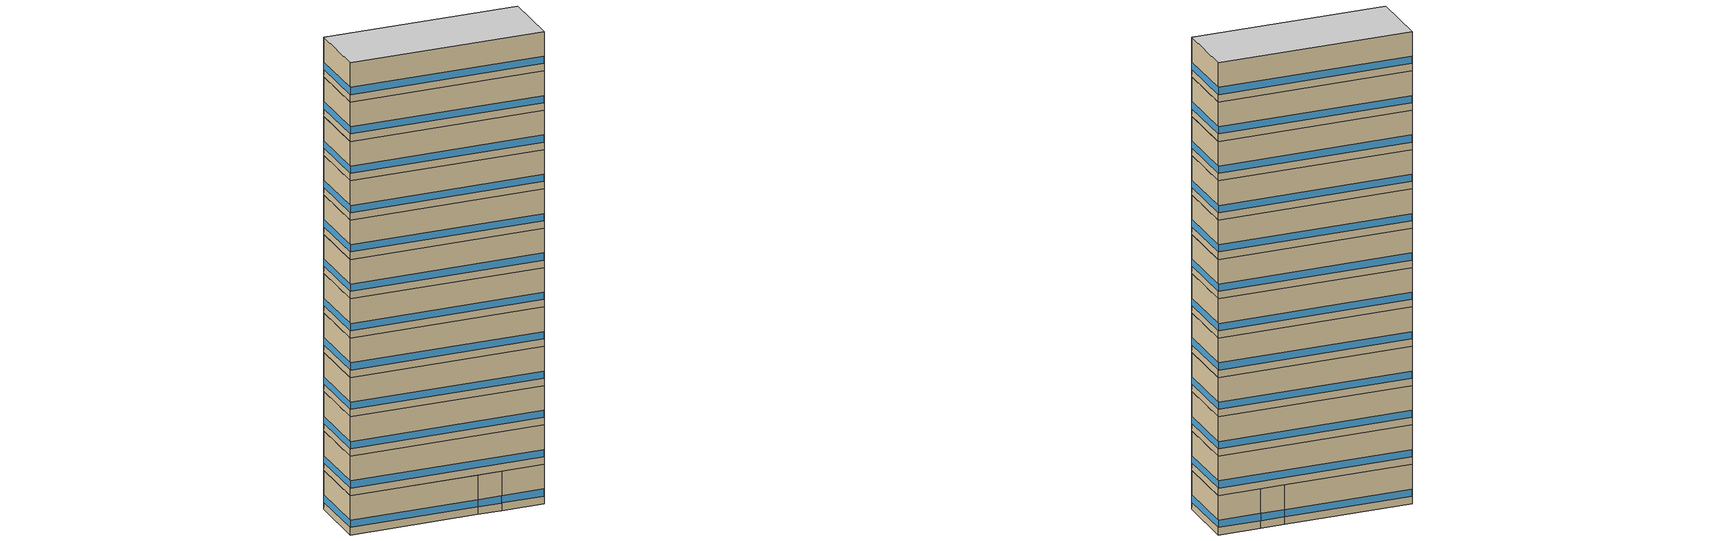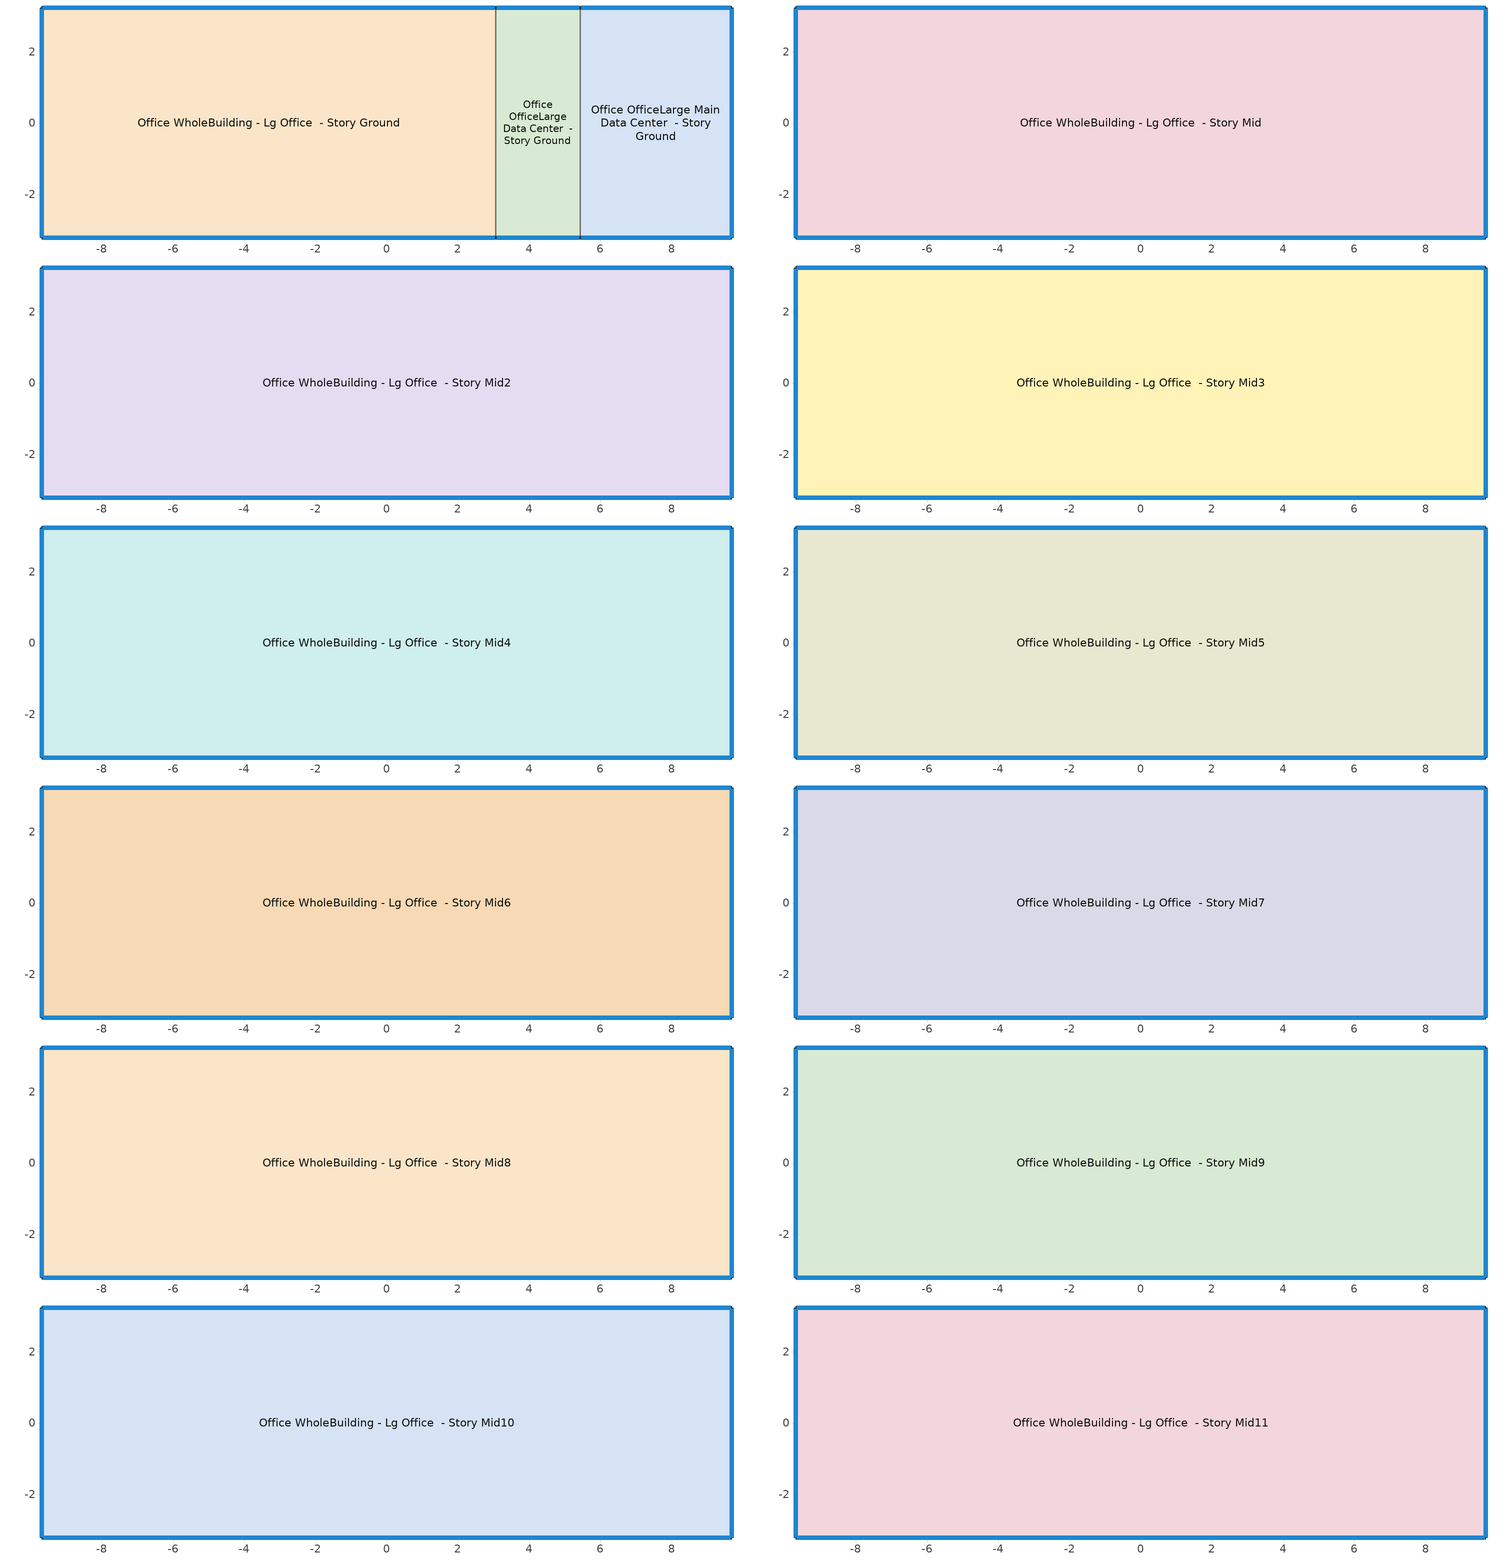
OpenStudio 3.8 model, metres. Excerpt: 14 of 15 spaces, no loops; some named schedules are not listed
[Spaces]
Office WholeBuilding - Lg Office  - Story Ground
 floor ground (Foundation F 093 Perim 3195 Area 823): -9.68,-3.23 -9.68,3.23 3.06,3.23 3.06,-3.23 z0
 wall outside: 3.06,3.23 -9.68,3.23 -9.68,-3.23 3.06,-3.23 z0:3.96
 wall to Office OfficeLarge Data Center  - Story Ground: 3.06,-3.23 3.06,3.23 z0:3.96
 window (Window U-0.91 SHGC 0.68): 3.04,3.23 -9.66,3.23 / -9.68,3.2 -9.68,-3.2 / -9.66,-3.23 3.04,-3.23 z0.76:1.48
 ceiling adiabatic (Typical Interior Ceiling): 3.06,-3.23 3.06,3.23 -9.68,3.23 -9.68,-3.23 z3.96
Office OfficeLarge Data Center  - Story Ground
 floor ground (Foundation F 093 Perim 473 Area 1528): 3.06,-3.23 3.06,3.23 5.43,3.23 5.43,-3.23 z0
 wall outside: 5.43,3.23 3.06,3.23 / 3.06,-3.23 5.43,-3.23 z0:3.96
 wall to Office OfficeLarge Main Data Center  - Story Ground: 5.43,-3.23 5.43,3.23 z0:3.96
 window (Window U-0.91 SHGC 0.68): 5.4,3.23 3.09,3.23 / 3.09,-3.23 5.4,-3.23 z0.76:1.49
 ceiling adiabatic (Typical Interior Ceiling): 5.43,-3.23 5.43,3.23 3.06,3.23 3.06,-3.23 z3.96
Office OfficeLarge Main Data Center  - Story Ground
 floor ground (Foundation F 093 Perim 1497 Area 2748): 5.43,-3.23 5.43,3.23 9.68,3.23 9.68,-3.23 z0
 wall outside: 5.43,-3.23 9.68,-3.23 9.68,3.23 5.43,3.23 z0:3.96
 window (Window U-0.91 SHGC 0.68): 9.66,3.23 5.45,3.23 / 5.45,-3.23 9.66,-3.23 / 9.68,-3.2 9.68,3.2 z0.76:1.48
 ceiling adiabatic (Typical Interior Ceiling): 9.68,-3.23 9.68,3.23 5.43,3.23 5.43,-3.23 z3.96
Office WholeBuilding - Lg Office  - Story Mid
 floor adiabatic (Typical Interior Floor): -9.68,-3.23 -9.68,3.23 9.68,3.23 9.68,-3.23 z3.96
 wall outside: -9.68,3.23 -9.68,-3.23 9.68,-3.23 9.68,3.23 -9.68,3.23 z3.96:7.92
 window (Window U-0.91 SHGC 0.68): -9.68,3.2 -9.68,-3.2 / 9.66,3.23 -9.66,3.23 / -9.66,-3.23 9.66,-3.23 / 9.68,-3.2 9.68,3.2 z4.72:5.44
 ceiling adiabatic (Typical Interior Ceiling): 9.68,-3.23 9.68,3.23 -9.68,3.23 -9.68,-3.23 z7.92
Office WholeBuilding - Lg Office  - Story Mid2
 floor adiabatic (Typical Interior Floor): -9.68,-3.23 -9.68,3.23 9.68,3.23 9.68,-3.23 z7.92
 wall outside: -9.68,3.23 -9.68,-3.23 9.68,-3.23 9.68,3.23 -9.68,3.23 z7.92:11.89
 window (Window U-0.91 SHGC 0.68): -9.68,3.2 -9.68,-3.2 / 9.68,-3.2 9.68,3.2 z8.69:9.41; 9.66,3.23 -9.66,3.23 / -9.66,-3.23 9.66,-3.23 z8.69:9.4
 ceiling adiabatic (Typical Interior Ceiling): 9.68,-3.23 9.68,3.23 -9.68,3.23 -9.68,-3.23 z11.89
Office WholeBuilding - Lg Office  - Story Mid3
 floor adiabatic (Typical Interior Floor): -9.68,-3.23 -9.68,3.23 9.68,3.23 9.68,-3.23 z11.89
 wall outside: -9.68,3.23 -9.68,-3.23 9.68,-3.23 9.68,3.23 -9.68,3.23 z11.89:15.85
 window (Window U-0.91 SHGC 0.68): -9.68,3.2 -9.68,-3.2 / 9.68,-3.2 9.68,3.2 z12.65:13.37; 9.66,3.23 -9.66,3.23 / -9.66,-3.23 9.66,-3.23 z12.65:13.36
 ceiling adiabatic (Typical Interior Ceiling): 9.68,-3.23 9.68,3.23 -9.68,3.23 -9.68,-3.23 z15.85
Office WholeBuilding - Lg Office  - Story Mid4
 floor adiabatic (Typical Interior Floor): -9.68,-3.23 -9.68,3.23 9.68,3.23 9.68,-3.23 z15.85
 wall outside: -9.68,3.23 -9.68,-3.23 9.68,-3.23 9.68,3.23 -9.68,3.23 z15.85:19.81
 window (Window U-0.91 SHGC 0.68): -9.68,3.2 -9.68,-3.2 / 9.66,3.23 -9.66,3.23 / -9.66,-3.23 9.66,-3.23 / 9.68,-3.2 9.68,3.2 z16.61:17.33
 ceiling adiabatic (Typical Interior Ceiling): 9.68,-3.23 9.68,3.23 -9.68,3.23 -9.68,-3.23 z19.81
Office WholeBuilding - Lg Office  - Story Mid5
 floor adiabatic (Typical Interior Floor): -9.68,-3.23 -9.68,3.23 9.68,3.23 9.68,-3.23 z19.81
 wall outside: -9.68,3.23 -9.68,-3.23 9.68,-3.23 9.68,3.23 -9.68,3.23 z19.81:23.77
 window (Window U-0.91 SHGC 0.68): -9.68,3.2 -9.68,-3.2 / 9.66,3.23 -9.66,3.23 / -9.66,-3.23 9.66,-3.23 / 9.68,-3.2 9.68,3.2 z20.57:21.29
 ceiling adiabatic (Typical Interior Ceiling): 9.68,-3.23 9.68,3.23 -9.68,3.23 -9.68,-3.23 z23.77
Office WholeBuilding - Lg Office  - Story Mid6
 floor adiabatic (Typical Interior Floor): -9.68,-3.23 -9.68,3.23 9.68,3.23 9.68,-3.23 z23.77
 wall outside: -9.68,3.23 -9.68,-3.23 9.68,-3.23 9.68,3.23 -9.68,3.23 z23.77:27.74
 window (Window U-0.91 SHGC 0.68): -9.68,3.2 -9.68,-3.2 / 9.68,-3.2 9.68,3.2 z24.54:25.26; 9.66,3.23 -9.66,3.23 / -9.66,-3.23 9.66,-3.23 z24.54:25.25
 ceiling adiabatic (Typical Interior Ceiling): 9.68,-3.23 9.68,3.23 -9.68,3.23 -9.68,-3.23 z27.74
Office WholeBuilding - Lg Office  - Story Mid7
 floor adiabatic (Typical Interior Floor): -9.68,-3.23 -9.68,3.23 9.68,3.23 9.68,-3.23 z27.74
 wall outside: -9.68,3.23 -9.68,-3.23 9.68,-3.23 9.68,3.23 -9.68,3.23 z27.74:31.7
 window (Window U-0.91 SHGC 0.68): -9.68,3.2 -9.68,-3.2 / 9.68,-3.2 9.68,3.2 z28.5:29.22; 9.66,3.23 -9.66,3.23 / -9.66,-3.23 9.66,-3.23 z28.5:29.21
 ceiling adiabatic (Typical Interior Ceiling): 9.68,-3.23 9.68,3.23 -9.68,3.23 -9.68,-3.23 z31.7
Office WholeBuilding - Lg Office  - Story Mid8
 floor adiabatic (Typical Interior Floor): -9.68,-3.23 -9.68,3.23 9.68,3.23 9.68,-3.23 z31.7
 wall outside: -9.68,3.23 -9.68,-3.23 9.68,-3.23 9.68,3.23 -9.68,3.23 z31.7:35.66
 window (Window U-0.91 SHGC 0.68): -9.68,3.2 -9.68,-3.2 / 9.66,3.23 -9.66,3.23 / -9.66,-3.23 9.66,-3.23 / 9.68,-3.2 9.68,3.2 z32.46:33.18
 ceiling adiabatic (Typical Interior Ceiling): 9.68,-3.23 9.68,3.23 -9.68,3.23 -9.68,-3.23 z35.66
Office WholeBuilding - Lg Office  - Story Mid9
 floor adiabatic (Typical Interior Floor): -9.68,-3.23 -9.68,3.23 9.68,3.23 9.68,-3.23 z35.66
 wall outside: -9.68,3.23 -9.68,-3.23 9.68,-3.23 9.68,3.23 -9.68,3.23 z35.66:39.62
 window (Window U-0.91 SHGC 0.68): -9.68,3.2 -9.68,-3.2 / 9.66,3.23 -9.66,3.23 / -9.66,-3.23 9.66,-3.23 / 9.68,-3.2 9.68,3.2 z36.42:37.14
 ceiling adiabatic (Typical Interior Ceiling): 9.68,-3.23 9.68,3.23 -9.68,3.23 -9.68,-3.23 z39.62
Office WholeBuilding - Lg Office  - Story Mid10
 floor adiabatic (Typical Interior Floor): -9.68,-3.23 -9.68,3.23 9.68,3.23 9.68,-3.23 z39.62
 wall outside: -9.68,3.23 -9.68,-3.23 9.68,-3.23 9.68,3.23 -9.68,3.23 z39.62:43.59
 window (Window U-0.91 SHGC 0.68): -9.68,3.2 -9.68,-3.2 / 9.66,3.23 -9.66,3.23 / -9.66,-3.23 9.66,-3.23 / 9.68,-3.2 9.68,3.2 z40.39:41.1
 ceiling adiabatic (Typical Interior Ceiling): 9.68,-3.23 9.68,3.23 -9.68,3.23 -9.68,-3.23 z43.59
Office WholeBuilding - Lg Office  - Story Mid11
 floor adiabatic (Typical Interior Floor): -9.68,-3.23 -9.68,3.23 9.68,3.23 9.68,-3.23 z43.59
 wall outside: -9.68,3.23 -9.68,-3.23 9.68,-3.23 9.68,3.23 -9.68,3.23 z43.59:47.55
 window (Window U-0.91 SHGC 0.68): -9.68,3.2 -9.68,-3.2 / 9.68,-3.2 9.68,3.2 z44.35:45.07; 9.66,3.23 -9.66,3.23 / -9.66,-3.23 9.66,-3.23 z44.35:45.06
 ceiling adiabatic (Typical Interior Ceiling): 9.68,-3.23 9.68,3.23 -9.68,3.23 -9.68,-3.23 z47.55
[Site]
Seward_AK_USA: Latitude {deg}=60.13; Longitude {deg}=-149.42; Time Zone {hr}=-9; Elevation {m}=7; Terrain=City
[Site:WaterMainsTemperature]
Calculation Method=Correlation; Annual Average Outdoor Air Temperature {C}=5.00333; Maximum Difference In Monthly Average Outdoor Air Temperatures {deltaC}=15.74
[SizingPeriod:DesignDay] Barometric Pressure {Pa}=101241; Rain Indicator=No; Snow Indicator=No; Day of Month=21; Daylight Saving Time Indicator=No; Humidity Condition Type=Wetbulb; Dry-Bulb Temperature Range Modifier Type=DefaultMultipliers
Name | Maximum Dry-Bulb Temperature {C} | Daily Dry-Bulb Temperature Range {deltaC} | Wind Speed {m/s} | Wind Direction {deg} | Month | Day Type | Wetbulb or DewPoint at Maximum Dry-Bulb {C} | Solar Model Indicator | ASHRAE Clear Sky Optical Depth for Beam Irradiance | ASHRAE Clear Sky Optical Depth for Diffuse Irradiance | Sky Clearness
Seward Ann Clg .4% Condns DB=>MWB 1 | 21.2 | 5.5 | 5.2 | 310 | 7 | SummerDesignDay | 13.8 | ASHRAETau | 0.312 | 2.389
Seward Ann Clg .4% Condns WB=>MDB 1 | 19 | 5.5 | 5.2 | 310 | 7 | SummerDesignDay | 15.1 | ASHRAETau | 0.312 | 2.389
Seward Ann Htg 99.6% Condns DB 1 | -16.2 | 0 | 8.8 | 20 | 1 | WinterDesignDay | -16.2 | ASHRAEClearSky |  |  | 0
Seward August .4% Condns DB=>MCWB 1 | 22.8 | 6 | 5.2 | 310 | 8 | SummerDesignDay | 15.2 | ASHRAETau | 0.317 | 2.43
[ClimateZones]
Climate Zone Institution Name 1=ASHRAE; Climate Zone Document Name 1=ANSI/ASHRAE Standard 169; Climate Zone Document Year 1=2006; Climate Zone Value 1=ASHRAE 169-2013-8A
[Building]
ComStock DOE Ref 1980-2004|LargeOffice: North Axis {deg}=180; Default Construction Set=ComStock DOE Ref 1980-2004 - Office - ASHRAE 169-2013-8A; Default Schedule Set=Building Default Schedule Set; Standards Building Type=Office
[Site:GroundTemperature:FCfactorMethod]
January Ground Temperature {C}=-3.1; February Ground Temperature {C}=-17.7; March Ground Temperature {C}=-19.3; April Ground Temperature {C}=-17.6; May Ground Temperature {C}=-15.4; June Ground Temperature {C}=-10.3; July Ground Temperature {C}=0.7; August Ground Temperature {C}=10.6; September Ground Temperature {C}=16; October Ground Temperature {C}=16.9; November Ground Temperature {C}=14.2; December Ground Temperature {C}=6.7
[Construction:FfactorGroundFloor] F-Factor {W/m-K}=0.934597
Name | Area {m2} | PerimeterExposed {m}
Foundation F 093 Perim 473 Area 1528 | 15.2826 | 4.73396
Foundation F 093 Perim 3195 Area 823 | 82.3032 | 31.951
Foundation F 093 Perim 1497 Area 2748 | 27.4761 | 14.9676
[DefaultConstructionSet]
ComStock DOE Ref 1980-2004 - Office - ASHRAE 169-2013-8A: Default Exterior Surface Constructions=Default Surface Constructions 1; Default Interior Surface Constructions=Default Surface Constructions 2; Default Ground Contact Surface Constructions=Default Surface Constructions 3; Default Exterior SubSurface Constructions=Default Sub Surface Constructions 1; Default Interior SubSurface Constructions=Default Sub Surface Constructions 2; Interior Partition Construction=Typical Interior Partition
[DefaultSurfaceConstructions]
Name | Floor Construction | Wall Construction | Roof Ceiling Construction
Default Surface Constructions 1 | Typical Insulated Exterior Mass Floor | Typical Insulated Exterior Mass Wall R-21.28 | Typical IEAD Roof R-32.26
Default Surface Constructions 2 | Typical Interior Floor | Typical Interior Wall | Typical Interior Ceiling
Default Surface Constructions 3 | Typical Insulated Carpeted 6in Slab Floor | Typical Insulated Basement Mass Wall R-15.87
[Construction]
Typical Insulated Exterior Mass Floor: Typical Insulation R-18.89, 4 in. Normalweight Concrete Floor, Typical Carpet Pad
Typical Insulated Exterior Mass Wall R-21.28: 1IN Stucco, 8IN CONCRETE HW RefBldg, Typical Insulation R-18.89, 1/2IN Gypsum
Typical IEAD Roof R-32.26: Roof Membrane, Typical Insulation R-31.14, Metal Roof Surface
Typical Interior Floor: 100mm Normalweight concrete floor, CP02 CARPET PAD
Typical Interior Wall: G01 13mm gypsum board, G01 13mm gypsum board
Typical Interior Ceiling: CP02 CARPET PAD, 100mm Normalweight concrete floor
Typical Insulated Carpeted 6in Slab Floor: 6 in. Normalweight Concrete Floor, Typical Carpet Pad
Typical Insulated Basement Mass Wall R-15.87: Typical Insulation R-14.32, 8 in. Concrete Block Basement Wall
U 0.52 SHGC 0.615 Simple Glazing Window U-0.52 SHGC 0.49: U 0.52 SHGC 0.615 Simple Glazing U-0.52 SHGC 0.49
U 0.52 SHGC 0.615 Simple Glazing Window U-0.52 SHGC 0.49 1: U 0.52 SHGC 0.615 Simple Glazing U-0.52 SHGC 0.49 1
Typical Insulated Metal Door: F08 Metal surface, Typical Insulation
U 0.88 SHGC 0.16 Sgl Ref-A-L Clr 6mm: REF A CLEAR LO 6MM
Typical Overhead Door: Typical Insulation
Typical Interior Window: Clear 3mm
Typical Interior Door; Typical Interior Partition: G05 25mm wood
InteriorFurnishings 1: Std Wood 6inch 1
Window U-0.91 SHGC 0.68: Simple Glazing Single - No LowE - Clear - Wood
[Material:NoMass] Roughness=Smooth; Thermal Absorptance=0.9; Solar Absorptance=0.7
Name | Thermal Resistance {m2-K/W} | Visible Absorptance
Typical Insulation R-18.89 | 3.32639 | 0.7
Typical Carpet Pad; CP02 CARPET PAD | 0.21648 | 0.8
Typical Insulation R-31.14 | 5.48422 | 0.7
Typical Insulation R-14.32 | 2.5224 | 0.7
Typical Insulation | 0.0282222 | 0.7
[Material] Thermal Absorptance=0.9
Name | Roughness | Thickness {m} | Conductivity {W/m-K} | Density {kg/m3} | Specific Heat {J/kg-K} | Solar Absorptance | Visible Absorptance
4 in. Normalweight Concrete Floor | MediumRough | 0.1016 | 2.31 | 2322 | 832 | 0.7 | 0.7
1IN Stucco | Smooth | 0.0253 | 0.6918 | 1858 | 837 | 0.7 | 0.92
8IN CONCRETE HW RefBldg | Rough | 0.2032 | 1.311 | 2240 | 836.8 | 0.7 | 0.7
1/2IN Gypsum | Smooth | 0.0127 | 0.16 | 784.9 | 830 | 0.4 | 0.4
Roof Membrane | VeryRough | 0.0095 | 0.16 | 1121.29 | 1460 | 0.7 | 0.7
Metal Roof Surface; F08 Metal surface | Smooth | 0.0008 | 45.28 | 7824 | 500 | 0.7 | 0.7
100mm Normalweight concrete floor | MediumRough | 0.1016 | 2.31045 | 2322 | 832.557 | 0.7 | 0.7
G01 13mm gypsum board | Smooth | 0.0127 | 0.160031 | 800.001 | 1090.73 | 0.7 | 0.5
6 in. Normalweight Concrete Floor | MediumRough | 0.1524 | 2.31 | 2322 | 832 | 0.7 | 0.7
8 in. Concrete Block Basement Wall | MediumRough | 0.2032 | 1.326 | 1842 | 912 | 0.7 | 0.7
G05 25mm wood | MediumSmooth | 0.0254 | 0.15 | 608 | 1630 | 0.5 | 0.5
Std Wood 6inch 1 | MediumSmooth | 0.15 | 0.12 | 540 | 1210 | 0.7 | 0.7
[DefaultSubSurfaceConstructions]
Name | Fixed Window Construction | Operable Window Construction | Door Construction | Glass Door Construction | Overhead Door Construction | Tubular Daylight Dome Construction | Tubular Daylight Diffuser Construction
Default Sub Surface Constructions 1 | U 0.52 SHGC 0.615 Simple Glazing Window U-0.52 SHGC 0.49 | U 0.52 SHGC 0.615 Simple Glazing Window U-0.52 SHGC 0.49 1 | Typical Insulated Metal Door | U 0.88 SHGC 0.16 Sgl Ref-A-L Clr 6mm | Typical Overhead Door | Typical Interior Window | Typical Interior Window
Default Sub Surface Constructions 2 | Typical Interior Window | Typical Interior Window | Typical Interior Door
[WindowMaterial:SimpleGlazingSystem]
Name | U-Factor {W/m2-K} | Solar Heat Gain Coefficient | Visible Transmittance
U 0.52 SHGC 0.615 Simple Glazing U-0.52 SHGC 0.49; U 0.52 SHGC 0.615 Simple Glazing U-0.52 SHGC 0.49 1 | 2.9527 | 0.49 | 0.41
Simple Glazing Single - No LowE - Clear - Wood | 5.16722 | 0.683 | 0.723
[WindowMaterial:Glazing] Optical Data Type=SpectralAverage; Infrared Transmittance at Normal Incidence=0; Front Side Infrared Hemispherical Emissivity=0.84; Conductivity {W/m-K}=0.9; Dirt Correction Factor for Solar and Visible Transmittance=1; Solar Diffusing=No
Name | Thickness {m} | Solar Transmittance at Normal Incidence | Front Side Solar Reflectance at Normal Incidence | Back Side Solar Reflectance at Normal Incidence | Visible Transmittance at Normal Incidence | Front Side Visible Reflectance at Normal Incidence | Back Side Visible Reflectance at Normal Incidence | Back Side Infrared Hemispherical Emissivity
REF A CLEAR LO 6MM | 0.006 | 0.066 | 0.341 | 0.493 | 0.08 | 0.41 | 0.37 | 0.4
Clear 3mm | 0.003 | 0.837 | 0.075 | 0.075 | 0.898 | 0.081 | 0.081 | 0.84
[SpaceType] Standards Building Type=Office
Name | Default Schedule Set | Design Specification Outdoor Air Object | Standards Space Type
Office OfficeLarge Data Center - ComStock DOE Ref 1980-2004 | Office OfficeLarge Data Center Schedule Set | Office OfficeLarge Data Center Ventilation | OfficeLarge Data Center
Office OfficeLarge Main Data Center - ComStock DOE Ref 1980-2004 | Office OfficeLarge Main Data Center Schedule Set | Office OfficeLarge Main Data Center Ventilation | OfficeLarge Main Data Center
Office WholeBuilding - Lg Office - ComStock DOE Ref 1980-2004 | Office WholeBuilding - Lg Office Schedule Set | Office WholeBuilding - Lg Office Ventilation | WholeBuilding - Lg Office
[BuildingStory] Nominal Floor to Floor Height {m}=3.9624
Name | Nominal Z Coordinate {m}
Story Ground | 0
Story Mid | 3.9624
Story Mid2 | 7.9248
Story Mid3 | 11.8872
Story Mid4 | 15.8496
Story Mid5 | 19.812
Story Mid6 | 23.7744
Story Mid7 | 27.7368
Story Mid8 | 31.6992
Story Mid9 | 35.6616
Story Mid10 | 39.624
Story Mid11 | 43.5864
[Space]
Name | Space Type | Building Story | Thermal Zone
Office WholeBuilding - Lg Office  - Story Ground | Office WholeBuilding - Lg Office - ComStock DOE Ref 1980-2004 | Story Ground | Zone Office WholeBuilding - Lg Office  - Story Ground
Office OfficeLarge Data Center  - Story Ground | Office OfficeLarge Data Center - ComStock DOE Ref 1980-2004 | Story Ground | Zone Office OfficeLarge Data Center  - Story Ground
Office OfficeLarge Main Data Center  - Story Ground | Office OfficeLarge Main Data Center - ComStock DOE Ref 1980-2004 | Story Ground | Zone Office OfficeLarge Main Data Center  - Story Ground
Office WholeBuilding - Lg Office  - Story Mid | Office WholeBuilding - Lg Office - ComStock DOE Ref 1980-2004 | Story Mid | Zone Office WholeBuilding - Lg Office  - Story Mid
Office WholeBuilding - Lg Office  - Story Mid2 | Office WholeBuilding - Lg Office - ComStock DOE Ref 1980-2004 | Story Mid2 | Zone Office WholeBuilding - Lg Office  - Story Mid2
Office WholeBuilding - Lg Office  - Story Mid3 | Office WholeBuilding - Lg Office - ComStock DOE Ref 1980-2004 | Story Mid3 | Zone Office WholeBuilding - Lg Office  - Story Mid3
Office WholeBuilding - Lg Office  - Story Mid4 | Office WholeBuilding - Lg Office - ComStock DOE Ref 1980-2004 | Story Mid4 | Zone Office WholeBuilding - Lg Office  - Story Mid4
Office WholeBuilding - Lg Office  - Story Mid5 | Office WholeBuilding - Lg Office - ComStock DOE Ref 1980-2004 | Story Mid5 | Zone Office WholeBuilding - Lg Office  - Story Mid5
Office WholeBuilding - Lg Office  - Story Mid6 | Office WholeBuilding - Lg Office - ComStock DOE Ref 1980-2004 | Story Mid6 | Zone Office WholeBuilding - Lg Office  - Story Mid6
Office WholeBuilding - Lg Office  - Story Mid7 | Office WholeBuilding - Lg Office - ComStock DOE Ref 1980-2004 | Story Mid7 | Zone Office WholeBuilding - Lg Office  - Story Mid7
Office WholeBuilding - Lg Office  - Story Mid8 | Office WholeBuilding - Lg Office - ComStock DOE Ref 1980-2004 | Story Mid8 | Zone Office WholeBuilding - Lg Office  - Story Mid8
Office WholeBuilding - Lg Office  - Story Mid9 | Office WholeBuilding - Lg Office - ComStock DOE Ref 1980-2004 | Story Mid9 | Zone Office WholeBuilding - Lg Office  - Story Mid9
Office WholeBuilding - Lg Office  - Story Mid10 | Office WholeBuilding - Lg Office - ComStock DOE Ref 1980-2004 | Story Mid10 | Zone Office WholeBuilding - Lg Office  - Story Mid10
Office WholeBuilding - Lg Office  - Story Mid11 | Office WholeBuilding - Lg Office - ComStock DOE Ref 1980-2004 | Story Mid11 | Zone Office WholeBuilding - Lg Office  - Story Mid11
[ThermalZone] Multiplier=1; Use Ideal Air Loads=No
Name | Thermostat
Zone Office WholeBuilding - Lg Office  - Story Ground | Office WholeBuilding - Lg Office - ComStock DOE Ref 1980-2004 Thermostat
Zone Office OfficeLarge Data Center  - Story Ground | Office OfficeLarge Data Center - ComStock DOE Ref 1980-2004 Thermostat
Zone Office OfficeLarge Main Data Center  - Story Ground | Office OfficeLarge Main Data Center - ComStock DOE Ref 1980-2004 Thermostat
Zone Office WholeBuilding - Lg Office  - Story Mid | Office WholeBuilding - Lg Office - ComStock DOE Ref 1980-2004 Thermostat 1
Zone Office WholeBuilding - Lg Office  - Story Mid2 | Office WholeBuilding - Lg Office - ComStock DOE Ref 1980-2004 Thermostat 4
Zone Office WholeBuilding - Lg Office  - Story Mid3 | Office WholeBuilding - Lg Office - ComStock DOE Ref 1980-2004 Thermostat 5
Zone Office WholeBuilding - Lg Office  - Story Mid4 | Office WholeBuilding - Lg Office - ComStock DOE Ref 1980-2004 Thermostat 6
Zone Office WholeBuilding - Lg Office  - Story Mid5 | Office WholeBuilding - Lg Office - ComStock DOE Ref 1980-2004 Thermostat 7
Zone Office WholeBuilding - Lg Office  - Story Mid6 | Office WholeBuilding - Lg Office - ComStock DOE Ref 1980-2004 Thermostat 8
Zone Office WholeBuilding - Lg Office  - Story Mid7 | Office WholeBuilding - Lg Office - ComStock DOE Ref 1980-2004 Thermostat 9
Zone Office WholeBuilding - Lg Office  - Story Mid8 | Office WholeBuilding - Lg Office - ComStock DOE Ref 1980-2004 Thermostat 10
Zone Office WholeBuilding - Lg Office  - Story Mid9 | Office WholeBuilding - Lg Office - ComStock DOE Ref 1980-2004 Thermostat 11
Zone Office WholeBuilding - Lg Office  - Story Mid10 | Office WholeBuilding - Lg Office - ComStock DOE Ref 1980-2004 Thermostat 2
Zone Office WholeBuilding - Lg Office  - Story Mid11 | Office WholeBuilding - Lg Office - ComStock DOE Ref 1980-2004 Thermostat 3
[Lights:Definition] Design Level Calculation Method=Watts/Area; Fraction Visible=0.2; Return Air Fraction=0
Name | Watts per Space Floor Area {W/m2} | Fraction Radiant
Office WholeBuilding - Lg Office - ComStock DOE Ref 1980-2004 General Lights Definition | 4.61388 | 0.365
Office WholeBuilding - Lg Office - ComStock DOE Ref 1980-2004 Wall Wash Lights Definition | 1.07152 | 0.165
Office OfficeLarge Main Data Center - ComStock DOE Ref 1980-2004 General Lights Definition; Office OfficeLarge Data Center - ComStock DOE Ref 1980-2004 General Lights Definition | 4.6155 | 0.365
[ElectricEquipment:Definition] Fraction Latent=0
Name | Design Level Calculation Method | Watts per Space Floor Area {W/m2} | Fraction Radiant | Fraction Lost | Design Level {W}
Office OfficeLarge Data Center Elec Equip Definition | Watts/Area | 215.278 | 0.5 | 0
Office OfficeLarge Main Data Center Elec Equip Definition | Watts/Area | 484.376 | 0.5 | 0
Office WholeBuilding - Lg Office Elec Equip Definition | Watts/Area | 8.07293 | 0.5 | 0
Elevator Lift Motor | EquipmentLevel |  | 0 | 1 | 18537
[ElectricEquipment]
Name | Electric Equipment Definition | Space or SpaceType | Schedule | Multiplier
Office OfficeLarge Data Center Elec Equip | Office OfficeLarge Data Center Elec Equip Definition | Office OfficeLarge Data Center - ComStock DOE Ref 1980-2004 | OfficeLarge ALWAYS_ON BPR Adjusted
Office OfficeLarge Main Data Center Elec Equip | Office OfficeLarge Main Data Center Elec Equip Definition | Office OfficeLarge Main Data Center - ComStock DOE Ref 1980-2004 | OfficeLarge ALWAYS_ON BPR Adjusted
Office WholeBuilding - Lg Office Elec Equip | Office WholeBuilding - Lg Office Elec Equip Definition | Office WholeBuilding - Lg Office - ComStock DOE Ref 1980-2004 | Office BLDG_EQUIP_EndUseData BPR Adjusted
2 Elevator Lift Motors | Elevator Lift Motor | Office WholeBuilding - Lg Office  - Story Ground | Elevator Schedule 1 | 2
[DesignSpecification:OutdoorAir]
Name | Outdoor Air Flow per Person {m3/s-person} | Outdoor Air Flow per Floor Area {m3/s-m2} | Outdoor Air Flow Air Changes per Hour {1/hr} | Outdoor Air Method
Office OfficeLarge Data Center Ventilation; Office OfficeLarge Main Data Center Ventilation | 0 | 0 | 0
Office WholeBuilding - Lg Office Ventilation | 0.00943895 |  |  | Sum
[DefaultScheduleSet]
Office OfficeLarge Data Center Schedule Set; Office OfficeLarge Main Data Center Schedule Set: Lighting Schedule=OfficeLarge BLDG_LIGHT_SCH; Electric Equipment Schedule=OfficeLarge ALWAYS_ON
Office WholeBuilding - Lg Office Schedule Set: Lighting Schedule=Office BLDG_LIGHT_EndUseData; Electric Equipment Schedule=Office BLDG_EQUIP_EndUseData; Number of People Schedule=Large Office Bldg Occ; People Activity Level Schedule=Large Office Activity; Infiltration Schedule=Large Office Infil Quarter On
Building Default Schedule Set: Hours of Operation Schedule=Building Hours of Operation NonResidential
[People:Definition]
Office WholeBuilding - Lg Office People Definition: Number of People Calculation Method=People/Area; People per Space Floor Area {person/m2}=0.0538196; Fraction Radiant=0.3
[People]
Office WholeBuilding - Lg Office People: People Definition=Office WholeBuilding - Lg Office People Definition; Space or SpaceType=Office WholeBuilding - Lg Office - ComStock DOE Ref 1980-2004; Work Efficiency Schedule=Work Efficiency Schedule; Clothing Insulation Schedule=Clothing Schedule; Air Velocity Schedule=Air Velocity Schedule; Multiplier=1
[Exterior:Lights:Definition]
Name | Design Level {W}
Parking Areas and Drives Def (W/ft^2) | 0.0414577
Building Facades Def (W/ft^2) | 0.2
Main Entries Def (W/ft) | 30
Other Doors Def (W/ft) | 20
[Exterior:Lights] Schedule=Always On Discrete; Control Option=AstronomicalClock
Name | Exterior Lights Definition | Multiplier
Parking Areas and Drives | Parking Areas and Drives Def (W/ft^2) | 28350
Building Facades | Building Facades Def (W/ft^2) | 2203.03
Main Entries | Main Entries Def (W/ft) | 8
Other Doors | Other Doors Def (W/ft) | 1.07692
[ThermostatSetpoint:DualSetpoint]
Name | Heating Setpoint Temperature Schedule | Cooling Setpoint Temperature Schedule
Office OfficeLarge Data Center - ComStock DOE Ref 1980-2004 Thermostat; Office OfficeLarge Main Data Center - ComStock DOE Ref 1980-2004 Thermostat | OfficeLarge HTGSETP_DC_SCH | OfficeLarge CLGSETP_DC_SCH
Office WholeBuilding - Lg Office - ComStock DOE Ref 1980-2004 Thermostat; Office WholeBuilding - Lg Office - ComStock DOE Ref 1980-2004 Thermostat 1; Office WholeBuilding - Lg Office - ComStock DOE Ref 1980-2004 Thermostat 2; Office WholeBuilding - Lg Office - ComStock DOE Ref 1980-2004 Thermostat 3; Office WholeBuilding - Lg Office - ComStock DOE Ref 1980-2004 Thermostat 4; Office WholeBuilding - Lg Office - ComStock DOE Ref 1980-2004 Thermostat 5; Office WholeBuilding - Lg Office - ComStock DOE Ref 1980-2004 Thermostat 6; Office WholeBuilding - Lg Office - ComStock DOE Ref 1980-2004 Thermostat 7; Office WholeBuilding - Lg Office - ComStock DOE Ref 1980-2004 Thermostat 8; Office WholeBuilding - Lg Office - ComStock DOE Ref 1980-2004 Thermostat 9; Office WholeBuilding - Lg Office - ComStock DOE Ref 1980-2004 Thermostat 10; Office WholeBuilding - Lg Office - ComStock DOE Ref 1980-2004 Thermostat 11 | Large Office HtgSetp | Large Office ClgSetp
[InternalMass:Definition]
Internal Mass Definition 2: Construction=InteriorFurnishings 1; Design Level Calculation Method=SurfaceArea/Area; Surface Area per Space Floor Area=2
[InternalMass] Internal Mass Definition=Internal Mass Definition 2; Multiplier=1
Name | Space or SpaceType
Office WholeBuilding - Lg Office  - Story Mid11 Mass | Office WholeBuilding - Lg Office  - Story Mid11
Office WholeBuilding - Lg Office  - Story Mid8 Mass | Office WholeBuilding - Lg Office  - Story Mid8
Office OfficeLarge Data Center  - Story Ground Mass | Office OfficeLarge Data Center  - Story Ground
Office WholeBuilding - Lg Office  - Story Ground Mass | Office WholeBuilding - Lg Office  - Story Ground
Office WholeBuilding - Lg Office  - Story Mid2 Mass | Office WholeBuilding - Lg Office  - Story Mid2
Office WholeBuilding - Lg Office  - Story Mid10 Mass | Office WholeBuilding - Lg Office  - Story Mid10
Office OfficeLarge Main Data Center  - Story Ground Mass | Office OfficeLarge Main Data Center  - Story Ground
Office WholeBuilding - Lg Office  - Story Mid Mass | Office WholeBuilding - Lg Office  - Story Mid
Office WholeBuilding - Lg Office  - Story Mid9 Mass | Office WholeBuilding - Lg Office  - Story Mid9
Office WholeBuilding - Lg Office  - Story Mid3 Mass | Office WholeBuilding - Lg Office  - Story Mid3
Office WholeBuilding - Lg Office  - Story Mid4 Mass | Office WholeBuilding - Lg Office  - Story Mid4
Office WholeBuilding - Lg Office  - Story Mid5 Mass | Office WholeBuilding - Lg Office  - Story Mid5
Office WholeBuilding - Lg Office  - Story Mid6 Mass | Office WholeBuilding - Lg Office  - Story Mid6
Office WholeBuilding - Lg Office  - Story Mid7 Mass | Office WholeBuilding - Lg Office  - Story Mid7
[Lights] Fraction Replaceable=1
Name | Lights Definition | Space or SpaceType | Schedule
Office WholeBuilding - Lg Office - ComStock DOE Ref 1980-2004 General Lighting | Office WholeBuilding - Lg Office - ComStock DOE Ref 1980-2004 General Lights Definition | Office WholeBuilding - Lg Office - ComStock DOE Ref 1980-2004 | Office BLDG_LIGHT_EndUseData BPR Adjusted
Office WholeBuilding - Lg Office - ComStock DOE Ref 1980-2004 Wall Wash Lighting | Office WholeBuilding - Lg Office - ComStock DOE Ref 1980-2004 Wall Wash Lights Definition | Office WholeBuilding - Lg Office - ComStock DOE Ref 1980-2004 | Office BLDG_LIGHT_EndUseData BPR Adjusted
Office OfficeLarge Main Data Center - ComStock DOE Ref 1980-2004 General Lighting | Office OfficeLarge Main Data Center - ComStock DOE Ref 1980-2004 General Lights Definition | Office OfficeLarge Main Data Center - ComStock DOE Ref 1980-2004 | OfficeLarge BLDG_LIGHT_SCH BPR Adjusted
Office OfficeLarge Data Center - ComStock DOE Ref 1980-2004 General Lighting | Office OfficeLarge Data Center - ComStock DOE Ref 1980-2004 General Lights Definition | Office OfficeLarge Data Center - ComStock DOE Ref 1980-2004 | OfficeLarge BLDG_LIGHT_SCH BPR Adjusted
[SpaceInfiltration:DesignFlowRate] Design Flow Rate Calculation Method=Flow/ExteriorArea; Flow per Exterior Surface Area {m3/s-m2}=0.00103321; Velocity Term Coefficient=0
Name | Space or SpaceType | Schedule | Constant Term Coefficient | Temperature Term Coefficient | Velocity Squared Term Coefficient
Office WholeBuilding - Lg Office  - Story Mid11 HVAC On Infiltration | Office WholeBuilding - Lg Office  - Story Mid11 | Infiltration HVAC On Schedule | -0.0298 | 0.011 | 0.1311
Office WholeBuilding - Lg Office  - Story Mid11 HVAC Off Infiltration | Office WholeBuilding - Lg Office  - Story Mid11 | Infiltration HVAC Off Schedule | 0 | 0.0166 | 0.1046
Office WholeBuilding - Lg Office  - Story Mid8 HVAC On Infiltration | Office WholeBuilding - Lg Office  - Story Mid8 | Infiltration HVAC On Schedule | -0.0298 | 0.011 | 0.1311
Office WholeBuilding - Lg Office  - Story Mid8 HVAC Off Infiltration | Office WholeBuilding - Lg Office  - Story Mid8 | Infiltration HVAC Off Schedule | 0 | 0.0166 | 0.1046
Office OfficeLarge Data Center  - Story Ground HVAC On Infiltration | Office OfficeLarge Data Center  - Story Ground | Infiltration HVAC On Schedule | -0.0298 | 0.011 | 0.1311
Office OfficeLarge Data Center  - Story Ground HVAC Off Infiltration | Office OfficeLarge Data Center  - Story Ground | Infiltration HVAC Off Schedule | 0 | 0.0166 | 0.1046
Office WholeBuilding - Lg Office  - Story Ground HVAC On Infiltration | Office WholeBuilding - Lg Office  - Story Ground | Infiltration HVAC On Schedule | -0.0298 | 0.011 | 0.1311
Office WholeBuilding - Lg Office  - Story Ground HVAC Off Infiltration | Office WholeBuilding - Lg Office  - Story Ground | Infiltration HVAC Off Schedule | 0 | 0.0166 | 0.1046
Office WholeBuilding - Lg Office  - Story Mid2 HVAC On Infiltration | Office WholeBuilding - Lg Office  - Story Mid2 | Infiltration HVAC On Schedule | -0.0298 | 0.011 | 0.1311
Office WholeBuilding - Lg Office  - Story Mid2 HVAC Off Infiltration | Office WholeBuilding - Lg Office  - Story Mid2 | Infiltration HVAC Off Schedule | 0 | 0.0166 | 0.1046
Office WholeBuilding - Lg Office  - Story Mid10 HVAC On Infiltration | Office WholeBuilding - Lg Office  - Story Mid10 | Infiltration HVAC On Schedule | -0.0298 | 0.011 | 0.1311
Office WholeBuilding - Lg Office  - Story Mid10 HVAC Off Infiltration | Office WholeBuilding - Lg Office  - Story Mid10 | Infiltration HVAC Off Schedule | 0 | 0.0166 | 0.1046
Office OfficeLarge Main Data Center  - Story Ground HVAC On Infiltration | Office OfficeLarge Main Data Center  - Story Ground | Infiltration HVAC On Schedule | -0.0298 | 0.011 | 0.1311
Office OfficeLarge Main Data Center  - Story Ground HVAC Off Infiltration | Office OfficeLarge Main Data Center  - Story Ground | Infiltration HVAC Off Schedule | 0 | 0.0166 | 0.1046
Office WholeBuilding - Lg Office  - Story Mid HVAC On Infiltration | Office WholeBuilding - Lg Office  - Story Mid | Infiltration HVAC On Schedule | -0.0298 | 0.011 | 0.1311
Office WholeBuilding - Lg Office  - Story Mid HVAC Off Infiltration | Office WholeBuilding - Lg Office  - Story Mid | Infiltration HVAC Off Schedule | 0 | 0.0166 | 0.1046
Office WholeBuilding - Lg Office  - Story Mid9 HVAC On Infiltration | Office WholeBuilding - Lg Office  - Story Mid9 | Infiltration HVAC On Schedule | -0.0298 | 0.011 | 0.1311
Office WholeBuilding - Lg Office  - Story Mid9 HVAC Off Infiltration | Office WholeBuilding - Lg Office  - Story Mid9 | Infiltration HVAC Off Schedule | 0 | 0.0166 | 0.1046
Office WholeBuilding - Lg Office  - Story Mid3 HVAC On Infiltration | Office WholeBuilding - Lg Office  - Story Mid3 | Infiltration HVAC On Schedule | -0.0298 | 0.011 | 0.1311
Office WholeBuilding - Lg Office  - Story Mid3 HVAC Off Infiltration | Office WholeBuilding - Lg Office  - Story Mid3 | Infiltration HVAC Off Schedule | 0 | 0.0166 | 0.1046
Office WholeBuilding - Lg Office  - Story Mid4 HVAC On Infiltration | Office WholeBuilding - Lg Office  - Story Mid4 | Infiltration HVAC On Schedule | -0.0298 | 0.011 | 0.1311
Office WholeBuilding - Lg Office  - Story Mid4 HVAC Off Infiltration | Office WholeBuilding - Lg Office  - Story Mid4 | Infiltration HVAC Off Schedule | 0 | 0.0166 | 0.1046
Office WholeBuilding - Lg Office  - Story Mid5 HVAC On Infiltration | Office WholeBuilding - Lg Office  - Story Mid5 | Infiltration HVAC On Schedule | -0.0298 | 0.011 | 0.1311
Office WholeBuilding - Lg Office  - Story Mid5 HVAC Off Infiltration | Office WholeBuilding - Lg Office  - Story Mid5 | Infiltration HVAC Off Schedule | 0 | 0.0166 | 0.1046
Office WholeBuilding - Lg Office  - Story Mid6 HVAC On Infiltration | Office WholeBuilding - Lg Office  - Story Mid6 | Infiltration HVAC On Schedule | -0.0298 | 0.011 | 0.1311
Office WholeBuilding - Lg Office  - Story Mid6 HVAC Off Infiltration | Office WholeBuilding - Lg Office  - Story Mid6 | Infiltration HVAC Off Schedule | 0 | 0.0166 | 0.1046
Office WholeBuilding - Lg Office  - Story Mid7 HVAC On Infiltration | Office WholeBuilding - Lg Office  - Story Mid7 | Infiltration HVAC On Schedule | -0.0298 | 0.011 | 0.1311
Office WholeBuilding - Lg Office  - Story Mid7 HVAC Off Infiltration | Office WholeBuilding - Lg Office  - Story Mid7 | Infiltration HVAC Off Schedule | 0 | 0.0166 | 0.1046
[Schedule:Ruleset]
Name | Default Day Schedule | Summer Design Day Schedule | Winter Design Day Schedule
OfficeLarge BLDG_LIGHT_SCH | OfficeLarge BLDG_LIGHT_SCH Default | OfficeLarge BLDG_LIGHT_SCH Summer Design Day | OfficeLarge BLDG_LIGHT_SCH Winter Design Day
OfficeLarge ALWAYS_ON | OfficeLarge ALWAYS_ON Default | OfficeLarge ALWAYS_ON Summer Design Day | OfficeLarge ALWAYS_ON Winter Design Day
Clothing Schedule | Clothing Schedule Default Winter Clothes
Air Velocity Schedule | Air Velocity Schedule Default
Work Efficiency Schedule | Work Efficiency Schedule Default
Large Office Bldg Occ | Large Office Bldg Occ Default | Large Office Bldg Occ Summer Design Day | Large Office Bldg Occ Winter Design Day
Large Office Activity | Large Office Activity Default | Large Office Activity Summer Design Day | Large Office Activity Winter Design Day
Office BLDG_LIGHT_EndUseData | Office BLDG_LIGHT_EndUseData Default | Office BLDG_LIGHT_EndUseData Summer Design Day | Office BLDG_LIGHT_EndUseData Winter Design Day
Office BLDG_EQUIP_EndUseData | Office BLDG_EQUIP_EndUseData Default | Office BLDG_EQUIP_EndUseData Summer Design Day | Office BLDG_EQUIP_EndUseData Winter Design Day
Large Office Infil Quarter On | Large Office Infil Quarter On Default | Large Office Infil Quarter On Summer Design Day | Large Office Infil Quarter On Winter Design Day
Elevator Schedule 1 | 15 space(s) Occ Sch Default 1 | 15 space(s) Occ Sch Summer Design Day 1 | 15 space(s) Occ Sch Winter Design Day 1
OfficeLarge HTGSETP_DC_SCH | OfficeLarge HTGSETP_DC_SCH Default | OfficeLarge HTGSETP_DC_SCH Summer Design Day | OfficeLarge HTGSETP_DC_SCH Winter Design Day
OfficeLarge CLGSETP_DC_SCH | OfficeLarge CLGSETP_DC_SCH Default | OfficeLarge CLGSETP_DC_SCH Summer Design Day | OfficeLarge CLGSETP_DC_SCH Winter Design Day
Large Office HtgSetp | Large Office HtgSetp Default | Schedule Day 7 | Schedule Day 8
Large Office ClgSetp | Large Office ClgSetp Default | Schedule Day 4 | Schedule Day 5
Building Hours of Operation NonResidential | Building Hours of Operation NonResidential Default | Building Hours of Operation NonResidential Summer Design Day | Building Hours of Operation NonResidential Winter Design Day
Office BLDG_LIGHT_EndUseData BPR Adjusted | Office BLDG_LIGHT_EndUseData Default 1 | Office BLDG_LIGHT_EndUseData Summer Design Day 1 | Office BLDG_LIGHT_EndUseData Winter Design Day 1
OfficeLarge BLDG_LIGHT_SCH BPR Adjusted | OfficeLarge BLDG_LIGHT_SCH Default 1 | OfficeLarge BLDG_LIGHT_SCH Summer Design Day 1 | OfficeLarge BLDG_LIGHT_SCH Winter Design Day 1
Office BLDG_EQUIP_EndUseData BPR Adjusted | Office BLDG_EQUIP_EndUseData Default 1 | Office BLDG_EQUIP_EndUseData Summer Design Day 1 | Office BLDG_EQUIP_EndUseData Winter Design Day 1
OfficeLarge ALWAYS_ON BPR Adjusted | OfficeLarge ALWAYS_ON Default 1 | OfficeLarge ALWAYS_ON Summer Design Day 1 | OfficeLarge ALWAYS_ON Winter Design Day 1
[Schedule:Day]
15 space(s) Occ Sch Default 1: Average, 4, 0, 0, 4, 15, 0.00116793, 4, 30, 0.00233587, 4, 45, 0.0035038, 5, 0, 0.00467173, 5, 15, 0.00583966, 5, 30, 0.0070076, 5, 45, 0.00817553, 6, 0, 0.00934346, 6, 30, 0.00934346, 6, 45, 0.0245266, 7, 0, 0.0397097, 7, 15, 0.0548928, 7, 30, 0.070076, 7, 45, 0.052557, 8, 0, 0.035038, 8, 15, 0.017519, 8, 30, 0, 10, 0, 0, 10, 15, 0.0140152, 10, 30, 0.0280304, 10, 45, 0.0420456, 11, 0, 0.0367899, 11, 15, 0.0315342, 11, 30, 0.0262785, 11, 45, 0.0210228, 12, 0, 0.0157671, 12, 15, 0.0105114, 12, 30, 0.0052557, 12, 45, 0, 14, 15, 0, 14, 30, 0.0066739, 14, 45, 0.0133478, 15, 0, 0.0200217, 15, 7, 0.0233587, 15, 22, 0.0200217, 15, 37, 0.012013, 15, 52, 0.00400434, 16, 0, 0, 16, 15, 0.0070076, 16, 30, 0.0140152, 16, 45, 0.0210228, 17, 0, 0.0280304, 17, 15, 0.0210228, 17, 30, 0.0140152, 17, 45, 0.0070076, 18, 0, 0, 18, 15, 0.00116793, 18, 30, 0.00233587, 18, 45, 0.0035038, 19, 0, 0.00467173, 19, 15, 0.0035038, 19, 30, 0.00233587, 19, 45, 0.00116793, 20, 0, 0, 24, 0, 0
15 space(s) Occ Sch Summer Design Day 1; 15 space(s) Occ Sch Winter Design Day 1; Building Hours of Operation NonResidential Winter Design Day; Building Hours of Operation NonResidential Summer Design Day: 24, 0, 1
OfficeLarge HTGSETP_DC_SCH Default: Average, 24, 0, 18
OfficeLarge HTGSETP_DC_SCH Winter Design Day; OfficeLarge HTGSETP_DC_SCH Summer Design Day: 24, 0, 18
OfficeLarge CLGSETP_DC_SCH Default: Average, 24, 0, 27
OfficeLarge CLGSETP_DC_SCH Winter Design Day; OfficeLarge CLGSETP_DC_SCH Summer Design Day: 24, 0, 27
Large Office HtgSetp Default: Average, 6, 0, 18.3333, 19, 30, 20, 24, 0, 18.3333
Large Office ClgSetp Default: Average, 6, 0, 26.1111, 19, 30, 23.3333, 24, 0, 26.1111
Building Hours of Operation NonResidential Default: 8, 0, 0, 17, 30, 1, 24, 0, 0
Schedule Day 4; Schedule Day 5: 24, 0, 23.3333
Schedule Day 7; Schedule Day 8: 24, 0, 20
[Schedule:Rule]
15 space(s) Occ Sch Sunday Rule 1: Schedule Ruleset=Elevator Schedule 1; Rule Order=0; Day Schedule=15 space(s) Occ Sch Sunday 1; Apply Sunday=Yes; Date Specification Type=DateRange; Start Month=1; Start Day=1; End Month=12; End Day=31
15 space(s) Occ Sch Saturday Rule 1: Schedule Ruleset=Elevator Schedule 1; Rule Order=1; Day Schedule=15 space(s) Occ Sch Saturday 1; Date Specification Type=DateRange; Start Month=1; Start Day=1; End Month=12; End Day=31; Apply Saturday=Yes
Schedule Rule 16: Schedule Ruleset=Large Office HtgSetp; Rule Order=1; Day Schedule=Large Office HtgSetp Sat Day; Date Specification Type=DateRange; Start Month=1; Start Day=1; End Month=12; End Day=31; Apply Saturday=Yes
Schedule Rule 17: Schedule Ruleset=Large Office HtgSetp; Rule Order=0; Day Schedule=Large Office HtgSetp SmrDsn|Sun Day; Apply Sunday=Yes; Date Specification Type=DateRange; Start Month=1; Start Day=1; End Month=12; End Day=31
Schedule Rule 18: Schedule Ruleset=Large Office ClgSetp; Rule Order=1; Day Schedule=Large Office ClgSetp Sat Day; Date Specification Type=DateRange; Start Month=1; Start Day=1; End Month=12; End Day=31; Apply Saturday=Yes
Schedule Rule 19: Schedule Ruleset=Large Office ClgSetp; Rule Order=0; Day Schedule=Large Office ClgSetp WntrDsn|Sun Day; Apply Sunday=Yes; Date Specification Type=DateRange; Start Month=1; Start Day=1; End Month=12; End Day=31
Building Hours of Operation NonResidential Saturday Rule: Schedule Ruleset=Building Hours of Operation NonResidential; Rule Order=1; Day Schedule=Building Hours of Operation NonResidential Saturday; Date Specification Type=DateRange; Start Month=1; Start Day=1; End Month=12; End Day=31; Apply Saturday=Yes
Building Hours of Operation NonResidential Sunday Rule: Schedule Ruleset=Building Hours of Operation NonResidential; Rule Order=0; Day Schedule=Building Hours of Operation NonResidential Sunday; Apply Sunday=Yes; Date Specification Type=DateRange; Start Month=1; Start Day=1; End Month=12; End Day=31
autogen OfficeLarge HTGSETP_DC_SCH 0: Schedule Ruleset=OfficeLarge HTGSETP_DC_SCH; Rule Order=0; Day Schedule=autogen OfficeLarge HTGSETP_DC_SCH 0_day_sch; Apply Sunday=Yes; Date Specification Type=SpecificDates; Apply Saturday=Yes; Apply Monday=Yes; Apply Tuesday=Yes; Apply Wednesday=Yes; Apply Thursday=Yes; Apply Friday=Yes; Specific Month 1=1; Specific Day 1=6; Specific Month 2=1; Specific Day 2=13; Specific Month 3=1; Specific Day 3=20; Specific Month 4=1; Specific Day 4=27; Specific Month 5=2; Specific Day 5=3; Specific Month 6=2; Specific Day 6=10; Specific Month 7=2; Specific Day 7=17; Specific Month 8=2; Specific Day 8=24; Specific Month 9=3; Specific Day 9=3; Specific Month 10=3; Specific Day 10=10; Specific Month 11=3; Specific Day 11=17; Specific Month 12=3; Specific Day 12=24; Specific Month 13=3; Specific Day 13=31; Specific Month 14=4; Specific Day 14=7; Specific Month 15=4; Specific Day 15=14; Specific Month 16=4; Specific Day 16=21; Specific Month 17=4; Specific Day 17=28; Specific Month 18=5; Specific Day 18=5; Specific Month 19=5; Specific Day 19=12; Specific Month 20=5; Specific Day 20=19; Specific Month 21=5; Specific Day 21=26; Specific Month 22=6; Specific Day 22=2; Specific Month 23=6; Specific Day 23=9; Specific Month 24=6; Specific Day 24=16; Specific Month 25=6; Specific Day 25=23; Specific Month 26=6; Specific Day 26=30; Specific Month 27=7; Specific Day 27=7; Specific Month 28=7; Specific Day 28=14; Specific Month 29=7; Specific Day 29=21; Specific Month 30=7; Specific Day 30=28; Specific Month 31=8; Specific Day 31=4; Specific Month 32=8; Specific Day 32=11; Specific Month 33=8; Specific Day 33=18; Specific Month 34=8; Specific Day 34=25; Specific Month 35=9; Specific Day 35=1; Specific Month 36=9; Specific Day 36=8; Specific Month 37=9; Specific Day 37=15; Specific Month 38=9; Specific Day 38=22; Specific Month 39=9; Specific Day 39=29; Specific Month 40=10; Specific Day 40=6; Specific Month 41=10; Specific Day 41=13; Specific Month 42=10; Specific Day 42=20; Specific Month 43=10; Specific Day 43=27; Specific Month 44=11; Specific Day 44=3; Specific Month 45=11; Specific Day 45=10; Specific Month 46=11; Specific Day 46=17; Specific Month 47=11; Specific Day 47=24; Specific Month 48=12; Specific Day 48=1; Specific Month 49=12; Specific Day 49=8; Specific Month 50=12; Specific Day 50=15; Specific Month 51=12; Specific Day 51=22; Specific Month 52=12; Specific Day 52=29
autogen OfficeLarge HTGSETP_DC_SCH 1: Schedule Ruleset=OfficeLarge HTGSETP_DC_SCH; Rule Order=1; Day Schedule=autogen OfficeLarge HTGSETP_DC_SCH 1_day_sch; Apply Sunday=Yes; Date Specification Type=SpecificDates; Apply Saturday=Yes; Apply Monday=Yes; Apply Tuesday=Yes; Apply Wednesday=Yes; Apply Thursday=Yes; Apply Friday=Yes; Specific Month 1=1; Specific Day 1=7; Specific Month 2=1; Specific Day 2=14; Specific Month 3=1; Specific Day 3=21; Specific Month 4=1; Specific Day 4=28; Specific Month 5=2; Specific Day 5=4; Specific Month 6=2; Specific Day 6=11; Specific Month 7=2; Specific Day 7=18; Specific Month 8=2; Specific Day 8=25; Specific Month 9=3; Specific Day 9=4; Specific Month 10=3; Specific Day 10=11; Specific Month 11=3; Specific Day 11=18; Specific Month 12=3; Specific Day 12=25; Specific Month 13=4; Specific Day 13=1; Specific Month 14=4; Specific Day 14=8; Specific Month 15=4; Specific Day 15=15; Specific Month 16=4; Specific Day 16=22; Specific Month 17=4; Specific Day 17=29; Specific Month 18=5; Specific Day 18=6; Specific Month 19=5; Specific Day 19=13; Specific Month 20=5; Specific Day 20=20; Specific Month 21=5; Specific Day 21=27; Specific Month 22=6; Specific Day 22=3; Specific Month 23=6; Specific Day 23=10; Specific Month 24=6; Specific Day 24=17; Specific Month 25=6; Specific Day 25=24; Specific Month 26=7; Specific Day 26=1; Specific Month 27=7; Specific Day 27=8; Specific Month 28=7; Specific Day 28=15; Specific Month 29=7; Specific Day 29=22; Specific Month 30=7; Specific Day 30=29; Specific Month 31=8; Specific Day 31=5; Specific Month 32=8; Specific Day 32=12; Specific Month 33=8; Specific Day 33=19; Specific Month 34=8; Specific Day 34=26; Specific Month 35=9; Specific Day 35=2; Specific Month 36=9; Specific Day 36=9; Specific Month 37=9; Specific Day 37=16; Specific Month 38=9; Specific Day 38=23; Specific Month 39=9; Specific Day 39=30; Specific Month 40=10; Specific Day 40=7; Specific Month 41=10; Specific Day 41=14; Specific Month 42=10; Specific Day 42=21; Specific Month 43=10; Specific Day 43=28; Specific Month 44=11; Specific Day 44=4; Specific Month 45=11; Specific Day 45=11; Specific Month 46=11; Specific Day 46=18; Specific Month 47=11; Specific Day 47=25; Specific Month 48=12; Specific Day 48=2; Specific Month 49=12; Specific Day 49=9; Specific Month 50=12; Specific Day 50=16; Specific Month 51=12; Specific Day 51=23; Specific Month 52=12; Specific Day 52=30
[Schedule:Constant]
Name | Value
Always On Discrete; Infiltration HVAC On Schedule | 1
Infiltration HVAC Off Schedule | 0
